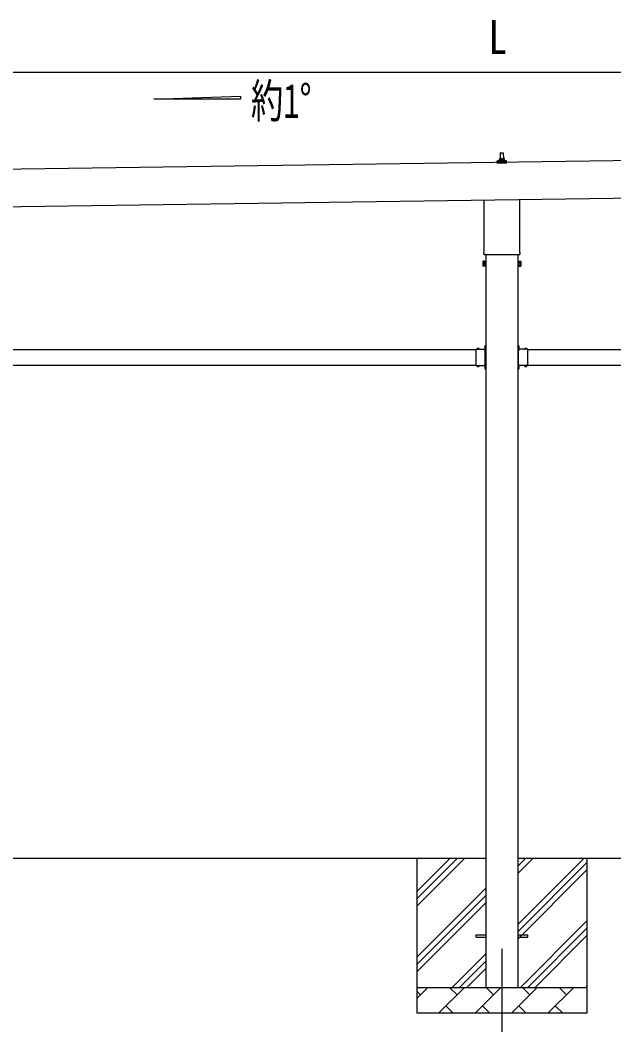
# Model space of a CAD drawing. Units: millimetres, scale not verified. Extents: x -16820 to 16820, y -11880 to 11880.
# Drawn here: x -3075 to -772, y -3556 to 340 of the extents above; entities that cross this region are included whole.
import ezdxf
from ezdxf.enums import TextEntityAlignment as Align

# ---------------------------------------------------------------- set-up
doc = ezdxf.new("R2010")
doc.units = ezdxf.units.MM
doc.header["$LTSCALE"] = 50
for name, color, linetype in [('0-4_YKK_12', 2, 'Continuous'), ('0-5_YKK_13', 4, 'Continuous'), ('0-6_YKK_A1', 4, 'Continuous'), ('0-7_YKK_D', 6, 'Continuous')]:
    doc.layers.add(name, color=color, linetype=linetype)
doc.styles.add('ＭＳ ゴシック', font='')
doc.styles.get('ＭＳ ゴシック').set_extended_font_data('MS Gothic')

msp = doc.modelspace()

# ---------------------------------------------------------------- linework, layer by layer
at = {"layer": '0-4_YKK_12'}
msp.add_line((-1206.16, -3260.8), (-1206.16, -3760.8), dxfattribs=at)
at = {"layer": '0-5_YKK_13'}
for p, q in [((-1212.16, -198.68), (-1211.43, -175.15)), ((-1210.43, -174.18), (-1201.89, -174.18)), ((-1200.89, -175.15), (-1200.16, -198.68)), ((-1224.41, -214.18), (-1224.41, -206.46)), ((-1187.91, -214.18), (-1224.41, -214.18)), ((-1224.03, -205.68), (-1188.29, -205.68)), ((-1223.65, -205.49), (-1216.93, -203.86)), ((-1216.54, -203.68), (-1195.78, -203.68)), ((-1216.16, -202.89), (-1216.16, -198.68)), ((-1215.16, -198.68), (-1197.16, -198.68)), ((-1196.16, -202.89), (-1196.16, -198.68)), ((-1188.68, -205.49), (-1195.4, -203.86)), ((-1187.91, -214.18), (-1187.91, -206.46)), ((-1274.46, -558.17), (-1274.46, -357.52)), ((-1137.86, -355.56), (-1137.86, -558.17)), ((-1276.16, -566.94), (-1276.16, -561.44)), ((-1138.22, -570.44), (-1274.1, -570.44)), ((-1136.16, -561.44), (-1136.16, -566.94)), ((-1280.16, -596.44), (-1279.4, -595.12)), ((-1280.16, -596.44), (-1280.16, -613.44)), ((-1280.16, -613.44), (-1279.4, -614.75)), ((-1273.16, -600.03), (-1279.4, -600.03)), ((-1273.16, -609.85), (-1279.4, -609.85)), ((-1273.16, -614.75), (-1279.4, -614.75)), ((-1270.66, -614.14), (-1273.16, -614.14)), ((-1141.66, -614.14), (-1139.16, -614.14)), ((-1139.16, -600.03), (-1132.92, -600.03)), ((-1139.16, -609.85), (-1132.92, -609.85)), ((-1139.16, -614.75), (-1132.92, -614.75)), ((-1132.16, -596.44), (-1132.92, -595.12)), ((-1132.16, -613.44), (-1132.92, -614.75)), ((-1132.16, -596.44), (-1132.16, -613.44)), ((-1303.4, -934.83), (-1303.4, -935)), ((-1299.79, -935.7), (-1301.11, -933.04)), ((-1297.54, -935.7), (-1296.21, -933.04)), ((-1293.93, -934.83), (-1293.93, -935)), ((-1274.36, -927.8), (-1268.66, -927.8)), ((-1270.26, -926.67), (-1272.92, -925.35)), ((-1270.26, -928.92), (-1272.92, -930.25)), ((-1271.12, -923.06), (-1270.96, -923.06)), ((-1271.12, -932.53), (-1270.96, -932.53)), ((-1270.26, -920.3), (-1268.66, -920.3)), ((-1270.26, -937.26), (-1270.26, -920.3)), ((-1270.26, -923.76), (-1270.26, -931.83)), ((-1268.66, -924.8), (-1270.26, -924.8)), ((-1270.26, -925.8), (-1268.66, -925.8)), ((-1270.26, -929.8), (-1268.66, -929.8)), ((-1268.66, -930.8), (-1270.26, -930.8)), ((-1142.06, -920.3), (-1143.66, -920.3)), ((-1143.66, -924.8), (-1142.06, -924.8)), ((-1142.06, -925.8), (-1143.66, -925.8)), ((-1137.96, -927.8), (-1143.66, -927.8)), ((-1142.06, -929.8), (-1143.66, -929.8)), ((-1143.66, -930.8), (-1142.06, -930.8)), ((-1142.06, -937.26), (-1142.06, -920.3)), ((-1142.06, -923.76), (-1142.06, -931.83)), ((-1142.06, -926.67), (-1139.4, -925.35)), ((-1142.06, -928.92), (-1139.4, -930.25)), ((-1141.2, -923.06), (-1141.36, -923.06)), ((-1141.2, -932.53), (-1141.36, -932.53)), ((-1118.4, -934.83), (-1118.4, -935)), ((-1114.79, -935.7), (-1116.11, -933.04)), ((-1112.54, -935.7), (-1111.21, -933.04)), ((-1108.93, -934.83), (-1108.93, -935)), ((-1306.66, -946.08), (-1306.66, -935.7)), ((-1306.66, -935.7), (-1270.26, -935.7)), ((-1306.66, -988.08), (-1306.66, -947.51)), ((-1302.7, -935.7), (-1294.63, -935.7)), ((-1270.66, -937.3), (-1273.66, -937.3)), ((-1270.66, -946.08), (-1270.66, -939.3)), ((-1270.66, -988.08), (-1270.66, -947.51)), ((-1105.66, -935.7), (-1142.06, -935.7)), ((-1141.66, -937.3), (-1138.66, -937.3)), ((-1141.66, -946.08), (-1141.66, -939.3)), ((-1141.66, -988.08), (-1141.66, -947.51)), ((-1109.63, -935.7), (-1117.7, -935.7)), ((-1105.66, -946.08), (-1105.66, -935.7)), ((-1105.66, -988.08), (-1105.66, -947.51)), ((-1306.66, -999.9), (-1306.66, -989.51)), ((-1306.66, -999.9), (-1270.26, -999.9)), ((-1303.4, -1000.76), (-1303.4, -1000.6)), ((-1302.7, -999.9), (-1294.63, -999.9)), ((-1299.79, -999.9), (-1301.11, -1002.55)), ((-1297.54, -999.9), (-1296.21, -1002.55)), ((-1293.93, -1000.76), (-1293.93, -1000.6)), ((-1273.66, -998.3), (-1270.66, -998.3)), ((-1270.26, -1006.67), (-1272.92, -1005.35)), ((-1270.26, -1008.92), (-1272.92, -1010.25)), ((-1271.12, -1003.06), (-1270.96, -1003.06)), ((-1271.12, -1012.53), (-1270.96, -1012.53)), ((-1270.66, -996.3), (-1270.66, -989.51)), ((-1270.26, -1015.3), (-1270.26, -998.34)), ((-1270.26, -1003.76), (-1270.26, -1011.83)), ((-1270.26, -1005.8), (-1268.66, -1005.8)), ((-1270.26, -1009.8), (-1268.66, -1009.8)), ((-1142.06, -1005.8), (-1143.66, -1005.8)), ((-1142.06, -1009.8), (-1143.66, -1009.8)), ((-1142.06, -1015.3), (-1142.06, -998.34)), ((-1105.66, -999.9), (-1142.06, -999.9)), ((-1142.06, -1003.76), (-1142.06, -1011.83)), ((-1142.06, -1006.67), (-1139.4, -1005.35)), ((-1142.06, -1008.92), (-1139.4, -1010.25)), ((-1141.66, -996.3), (-1141.66, -989.51)), ((-1138.66, -998.3), (-1141.66, -998.3)), ((-1141.2, -1003.06), (-1141.36, -1003.06)), ((-1141.2, -1012.53), (-1141.36, -1012.53)), ((-1118.4, -1000.76), (-1118.4, -1000.6)), ((-1109.63, -999.9), (-1117.7, -999.9)), ((-1114.79, -999.9), (-1116.11, -1002.55)), ((-1112.54, -999.9), (-1111.21, -1002.55)), ((-1108.93, -1000.76), (-1108.93, -1000.6)), ((-1105.66, -999.9), (-1105.66, -989.51)), ((-1270.26, -1015.3), (-1268.66, -1015.3)), ((-1142.06, -1015.3), (-1143.66, -1015.3)), ((-1306.16, -3206.3), (-1268.66, -3206.3)), ((-1306.16, -3215.3), (-1306.16, -3206.3)), ((-1306.16, -3215.3), (-1268.66, -3215.3)), ((-1143.66, -3206.3), (-1106.16, -3206.3)), ((-1143.66, -3215.3), (-1106.16, -3215.3)), ((-1106.16, -3215.3), (-1106.16, -3206.3))]:
    msp.add_line(p, q, dxfattribs=at)
for points in [[(-1273.16, -614.75), (-1273.16, -595.12), (-1279.4, -595.12)], [(-1273.16, -614.14), (-1273.16, -595.74), (-1270.66, -595.74)], [(-1139.16, -614.14), (-1139.16, -595.74), (-1141.66, -595.74)], [(-1139.16, -614.75), (-1139.16, -595.12), (-1132.92, -595.12)], [(-1268.66, -935.3), (-1268.66, -929.3), (-1268.66, -926.3), (-1268.66, -920.3)], [(-1143.66, -935.3), (-1143.66, -929.3), (-1143.66, -926.3), (-1143.66, -920.3)], [(-1270.66, -939.3), (-1273.66, -939.3), (-1273.66, -935.7)], [(-1141.66, -939.3), (-1138.66, -939.3), (-1138.66, -935.7)], [(-1270.66, -996.3), (-1273.66, -996.3), (-1273.66, -999.9)], [(-1268.66, -1015.3), (-1268.66, -1009.3), (-1268.66, -1006.3), (-1268.66, -1000.3)], [(-1143.66, -1015.3), (-1143.66, -1009.3), (-1143.66, -1006.3), (-1143.66, -1000.3)], [(-1141.66, -996.3), (-1138.66, -996.3), (-1138.66, -999.9)]]:
    msp.add_lwpolyline(points, dxfattribs=at)
for points in [[(-1270.66, -615.44), (-1270.66, -594.44), (-1268.66, -594.44), (-1268.66, -615.44)], [(-1141.66, -615.44), (-1141.66, -594.44), (-1143.66, -594.44), (-1143.66, -615.44)]]:
    msp.add_lwpolyline(points, close=True, dxfattribs=at)
for centre, radius, start, end in [((-1210.43, -175.18), 1, 90, 178.60509), ((-1201.89, -175.18), 1, 1.39491, 90), ((-1223.41, -206.46), 1, 103.62699, 180), ((-1217.16, -202.89), 1, 283.62699, 0), ((-1212.08, -199.31), 4.13, 90, 171.17633), ((-1215.16, -199.68), 1, 90, 180), ((-1202.83, -198.68), 4.83, 133.60282, 180), ((-1209.49, -198.68), 4.83, 0, 46.39718), ((-1200.25, -199.31), 4.13, 8.82367, 90), ((-1197.16, -199.68), 1, 0, 90), ((-1195.16, -202.89), 1, 180, 256.37301), ((-1188.91, -206.46), 1, 0, 76.37301), ((-1272.16, -561.44), 4, 125.09963, 180), ((-1272.16, -566.94), 4, 180, 194.47751), ((-1272.16, -566.94), 4, 194.47751, 241.04498), ((-1140.16, -566.94), 4, 298.95502, 345.52249), ((-1140.16, -561.44), 4, 0, 54.90037), ((-1140.16, -566.94), 4, 345.52249, 0), ((-1275.82, -597.58), 4.34, 145.61575, 214.38425), ((-1263.92, -604.94), 16.24, 162.41205, 197.58795), ((-1275.82, -612.3), 4.34, 145.61575, 214.38425), ((-1136.51, -597.58), 4.34, 325.61575, 34.38425), ((-1148.4, -604.94), 16.24, 342.41205, 17.58795), ((-1136.51, -612.3), 4.34, 325.61575, 34.38425), ((-1302.7, -935), 0.7, 180, 270), ((-1302.53, -934.83), 0.862, 129.12355, 180), ((-1298.66, -939.6), 7, 90, 129.12355), ((-1298.66, -939.6), 7, 50.87645, 90), ((-1294.63, -935), 0.7, 270, 0), ((-1294.79, -934.83), 0.862, 0, 50.87645), ((-1266.36, -927.8), 7, 140.87645, 180), ((-1266.36, -927.8), 7, 180, 219.12355), ((-1271.12, -923.92), 0.862, 90, 140.87645), ((-1271.12, -931.67), 0.862, 219.12355, 270), ((-1270.96, -923.76), 0.7, 0, 90), ((-1270.96, -931.83), 0.7, 270, 0), ((-1141.36, -923.76), 0.7, 90, 180), ((-1141.36, -931.83), 0.7, 180, 270), ((-1141.2, -923.92), 0.862, 39.12355, 90), ((-1141.2, -931.67), 0.862, 270, 320.87645), ((-1145.96, -927.8), 7, 0, 39.12355), ((-1145.96, -927.8), 7, 320.87645, 0), ((-1117.7, -935), 0.7, 180, 270), ((-1117.53, -934.83), 0.862, 129.12355, 180), ((-1113.66, -939.6), 7, 90, 129.12355), ((-1113.66, -939.6), 7, 50.87645, 90), ((-1109.63, -935), 0.7, 270, 0), ((-1109.79, -934.83), 0.862, 0, 50.87645), ((-1307.36, -946.8), 1, 314.427, 45.573), ((-1269.96, -946.8), 1, 134.427, 225.573), ((-1270.66, -935.3), 2, 270, 0), ((-1141.66, -935.3), 2, 180, 270), ((-1142.36, -946.8), 1, 314.427, 45.573), ((-1104.96, -946.8), 1, 134.427, 225.573), ((-1307.36, -988.8), 1, 314.427, 45.573), ((-1302.7, -1000.6), 0.7, 90, 180), ((-1302.53, -1000.76), 0.862, 180, 230.87645), ((-1298.66, -996), 7, 230.87645, 270), ((-1298.66, -996), 7, 270, 309.12355), ((-1294.63, -1000.6), 0.7, 0, 90), ((-1294.79, -1000.76), 0.862, 309.12355, 0), ((-1266.36, -1007.8), 7, 140.87645, 180), ((-1266.36, -1007.8), 7, 180, 219.12355), ((-1271.12, -1003.92), 0.862, 90, 140.87645), ((-1271.12, -1011.67), 0.862, 219.12355, 270), ((-1269.96, -988.8), 1, 134.427, 225.573), ((-1270.96, -1003.76), 0.7, 0, 90), ((-1270.96, -1011.83), 0.7, 270, 0), ((-1270.66, -1000.3), 2, 0, 90), ((-1141.66, -1000.3), 2, 90, 180), ((-1141.36, -1003.76), 0.7, 90, 180), ((-1141.36, -1011.83), 0.7, 180, 270), ((-1142.36, -988.8), 1, 314.427, 45.573), ((-1141.2, -1003.92), 0.862, 39.12355, 90), ((-1141.2, -1011.67), 0.862, 270, 320.87645), ((-1145.96, -1007.8), 7, 0, 39.12355), ((-1145.96, -1007.8), 7, 320.87645, 0), ((-1117.7, -1000.6), 0.7, 90, 180), ((-1117.53, -1000.76), 0.862, 180, 230.87645), ((-1113.66, -996), 7, 230.87645, 270), ((-1113.66, -996), 7, 270, 309.12355), ((-1109.63, -1000.6), 0.7, 0, 90), ((-1109.79, -1000.76), 0.862, 309.12355, 0), ((-1104.96, -988.8), 1, 134.427, 225.573)]:
    msp.add_arc(centre, radius, start, end, dxfattribs=at)
at = {"layer": '0-6_YKK_A1'}
for p, q in [((-2556.91, 33.03), (-2220.91, 45.44)), ((-2220.91, 45.44), (-2220.91, 33.03)), ((-2220.91, 33.03), (-2556.91, 33.03)), ((848.57, -182.2), (-4538.47, -259.12)), ((-4536.4, -404.11), (850.64, -327.16)), ((-1268.66, -570.44), (-1268.66, -3410.8)), ((-1143.66, -3410.8), (-1143.66, -570.44)), ((-4105.66, -937.8), (-1306.66, -937.8)), ((-1105.66, -937.8), (1693.34, -937.8)), ((-4105.66, -997.8), (-1306.66, -997.8)), ((-1273.66, -997.8), (-1269.16, -997.8)), ((-1138.66, -997.8), (-1143.16, -997.8)), ((-1105.66, -997.8), (1693.34, -997.8)), ((-1268.66, -2910.8), (-4143.66, -2910.8)), ((-1536.16, -2910.8), (-1536.16, -3510.8)), ((-1536.16, -3095.85), (-1351.11, -2910.8)), ((-1536.16, -3067.56), (-1379.39, -2910.8)), ((-1536.16, -3039.28), (-1407.68, -2910.8)), ((1731.34, -2910.8), (-1143.66, -2910.8)), ((-1143.66, -3165.9), (-888.56, -2910.8)), ((-1143.66, -2967.91), (-1086.55, -2910.8)), ((-1143.66, -2939.62), (-1114.84, -2910.8)), ((-876.16, -2910.8), (-876.16, -3510.8)), ((-1143.66, -3194.18), (-876.16, -2926.68)), ((-1143.66, -3222.46), (-876.16, -2954.96)), ((-1536.16, -3293.84), (-1268.66, -3026.34)), ((-1536.16, -3322.12), (-1268.66, -3054.62)), ((-1536.16, -3350.41), (-1268.66, -3082.91)), ((-1134, -3410.8), (-876.16, -3152.95)), ((-1105.72, -3410.8), (-876.16, -3181.24)), ((-1077.44, -3410.8), (-876.16, -3209.52)), ((-1398.56, -3410.8), (-1268.66, -3280.9)), ((-1370.28, -3410.8), (-1268.66, -3309.18)), ((-1341.99, -3410.8), (-1268.66, -3337.46)), ((-1536.16, -3410.8), (-876.16, -3410.8)), ((-1536.16, -3453.69), (-1493.27, -3410.8)), ((-1521.82, -3439.35), (-1536.16, -3425.01)), ((-1451.85, -3510.8), (-1351.85, -3410.8)), ((-1380.4, -3439.35), (-1408.95, -3410.8)), ((-1310.42, -3510.8), (-1210.42, -3410.8)), ((-1238.98, -3439.35), (-1267.53, -3410.8)), ((-1169, -3510.8), (-1069, -3410.8)), ((-1097.56, -3439.35), (-1126.11, -3410.8)), ((-1027.58, -3510.8), (-927.58, -3410.8)), ((-956.14, -3439.35), (-984.69, -3410.8)), ((-879.45, -3410.8), (-876.16, -3407.51)), ((-1423.29, -3482.24), (-1394.74, -3510.8)), ((-1281.87, -3482.24), (-1253.32, -3510.8)), ((-1140.45, -3482.24), (-1111.9, -3510.8)), ((-999.03, -3482.24), (-970.48, -3510.8)), ((-876.16, -3510.8), (-1536.16, -3510.8))]:
    msp.add_line(p, q, dxfattribs=at)
for points in [[(-1273.66, -937.8), (-1269.16, -937.8), (-1269.16, -997.8)], [(-1138.66, -937.8), (-1143.16, -937.8), (-1143.16, -997.8)]]:
    msp.add_lwpolyline(points, dxfattribs=at)
at = {"layer": '0-7_YKK_D'}
msp.add_line((1935.47, 136.38), (-4355.96, 136.38), dxfattribs=at)

# ---------------------------------------------------------------- texts
at = {"layer": '0-6_YKK_A1', "style": 'ＭＳ ゴシック', "width": 0.7}
msp.add_text('約1°', height=132, dxfattribs=at).set_placement((-2180.03, -78.68), align=Align.BOTTOM_LEFT)
at = {"layer": '0-7_YKK_D', "style": 'ＭＳ ゴシック', "width": 0.8}
msp.add_text('L', height=132, dxfattribs=at).set_placement((-1258.24, 168.38), align=Align.BOTTOM_LEFT)

doc.saveas('drawing.dxf')
